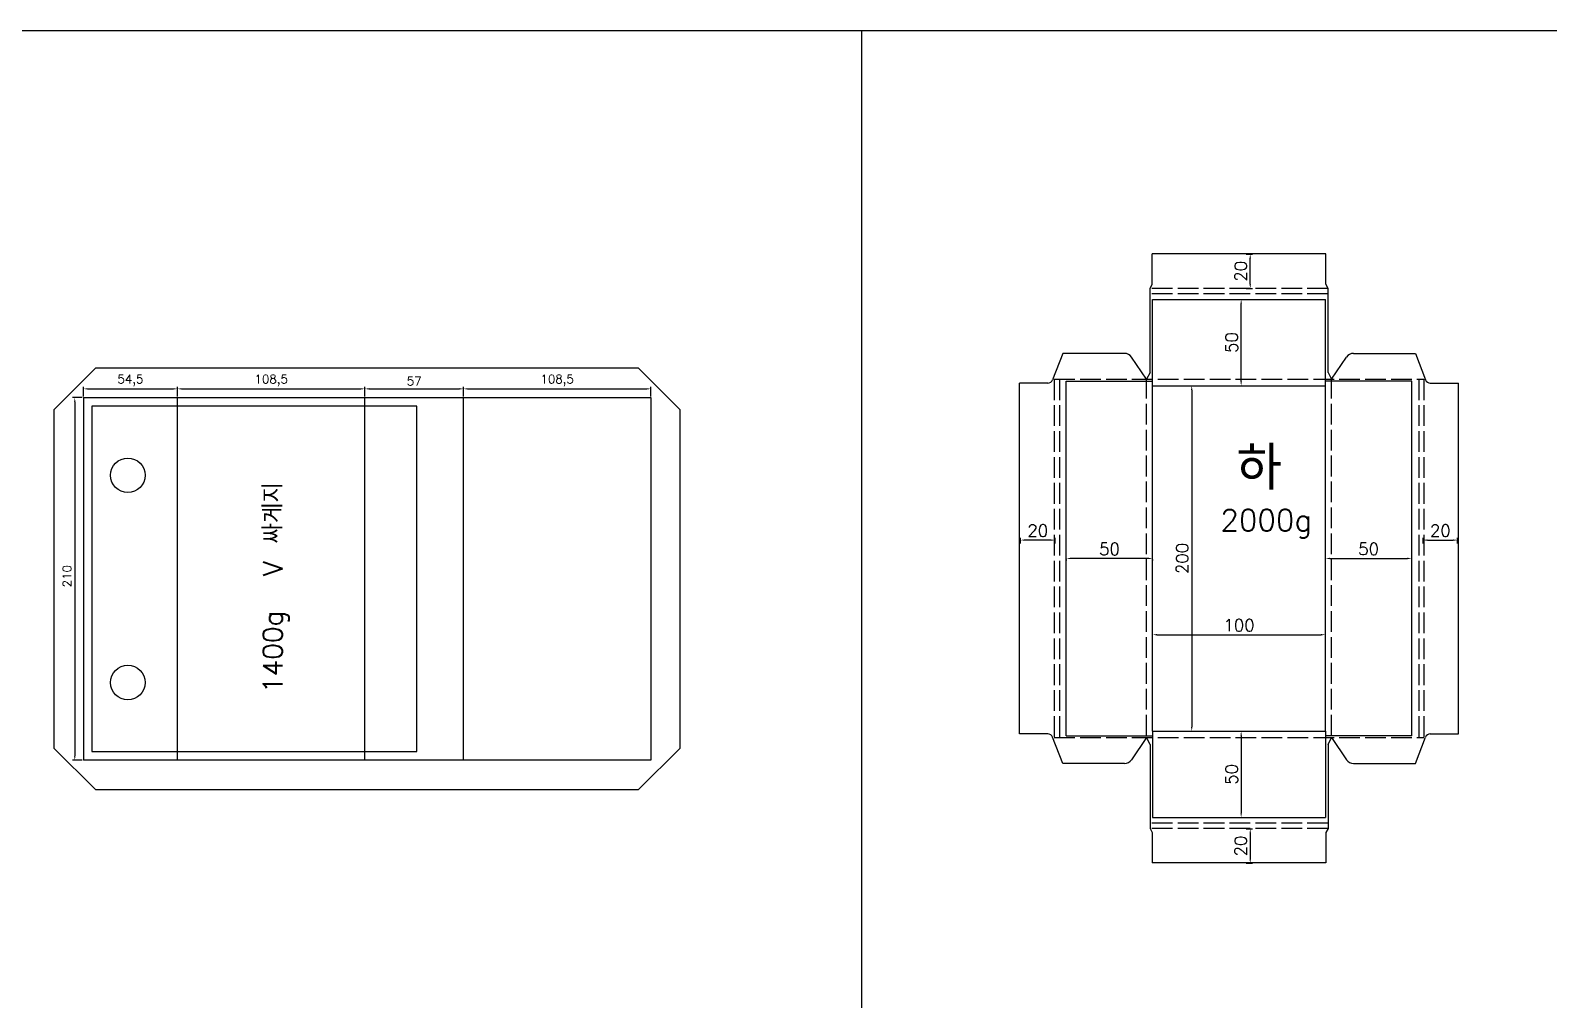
# Model space of a CAD drawing. Header units: millimetres. Extents: x 2179 to 11229, y 1198 to 3756.
# Drawn here: x 4398 to 5277, y 2674 to 3235 of the extents above; entities that cross this region are included whole.
import ezdxf

# ---------------------------------------------------------------- set-up
doc = ezdxf.new("R2010")
doc.units = ezdxf.units.MM
doc.linetypes.add('ACAD_ISO02W100', pattern=[15, 12, -3])
for name, color, linetype in [('기지', 7, 'Continuous'), ('인쇄지', 7, 'Continuous'), ('치수', 7, 'Continuous')]:
    doc.layers.add(name, color=color, linetype=linetype)
doc.styles.add('FHG', font='TXT.shx', dxfattribs={"height": 0.18, "bigfont": 'whgtxt.shx'})
doc.styles.get("Standard").update_dxf_attribs({"font": 'txt.shx', "bigfont": 'zfhg.shx'})
doc.dimstyles.new('ISO-25', dxfattribs={"dimtxt": 2.5, "dimasz": 2.5, "dimexe": 1.25, "dimexo": 0.625, "dimtad": 1, "dimtxsty": 'Standard', "dimcen": 2.5, "dimadec": 0, "dimazin": 0, "dimtfac": 1, "dimtmove": 0, "dimatfit": 3, "dimfxl": 0, "dimarcsym": 0})

# ---------------------------------------------------------------- blocks, each defined once
blk = doc.blocks.new('*D91')
at = {"layer": 'DEFPOINTS', "color": 0}
for p in [(4756.99, 3027.64), (4648.49, 3022.61), (4756.99, 3022.61)]:
    blk.add_point(p, dxfattribs=at)
at = {"layer": '치수', "color": 0, "lineweight": -2}
for p, q in [((4648.49, 3023.23), (4648.49, 3028.89)), ((4650.99, 3027.64), (4754.49, 3027.64)), ((4756.99, 3023.23), (4756.99, 3028.89))]:
    blk.add_line(p, q, dxfattribs=at)
at = {"layer": '치수', "color": 0}
for points in [[(4650.99, 3028.05), (4650.99, 3027.22), (4648.49, 3027.64)], [(4754.49, 3028.05), (4754.49, 3027.22), (4756.99, 3027.64)]]:
    blk.add_solid(points, dxfattribs=at)
at = {"layer": '치수', "color": 0, "insert": (4702.74, 3032.55), "char_height": 5, "attachment_point": 5}
blk.add_mtext('108,5', dxfattribs=at)
blk = doc.blocks.new('*D94')
at = {"layer": 'DEFPOINTS', "color": 0}
for p in [(4428.49, 3022.61), (4423.53, 2812.61), (4428.49, 2812.61)]:
    blk.add_point(p, dxfattribs=at)
at = {"layer": '치수', "color": 0, "lineweight": -2}
for p, q in [((4427.87, 3022.61), (4422.28, 3022.61)), ((4423.53, 3020.11), (4423.53, 2815.11)), ((4427.87, 2812.61), (4422.28, 2812.61))]:
    blk.add_line(p, q, dxfattribs=at)
at = {"layer": '치수', "color": 0}
for points in [[(4423.12, 3020.11), (4423.95, 3020.11), (4423.53, 3022.61)], [(4423.12, 2815.11), (4423.95, 2815.11), (4423.53, 2812.61)]]:
    blk.add_solid(points, dxfattribs=at)
at = {"layer": '치수', "color": 0, "insert": (4419.03, 2919.2), "char_height": 5, "attachment_point": 5, "rotation": 90}
blk.add_mtext('210', dxfattribs=at)
blk = doc.blocks.new('*D90')
at = {"layer": 'DEFPOINTS', "color": 0}
for p in [(4591.49, 3027.64), (4482.99, 3022.61), (4591.49, 3022.61)]:
    blk.add_point(p, dxfattribs=at)
at = {"layer": '치수', "color": 0, "lineweight": -2}
for p, q in [((4482.99, 3023.23), (4482.99, 3028.89)), ((4485.49, 3027.64), (4588.99, 3027.64)), ((4591.49, 3023.23), (4591.49, 3028.89))]:
    blk.add_line(p, q, dxfattribs=at)
at = {"layer": '치수', "color": 0}
for points in [[(4485.49, 3028.05), (4485.49, 3027.22), (4482.99, 3027.64)], [(4588.99, 3028.05), (4588.99, 3027.22), (4591.49, 3027.64)]]:
    blk.add_solid(points, dxfattribs=at)
at = {"layer": '치수', "color": 0, "insert": (4537.24, 3032.55), "char_height": 5, "attachment_point": 5}
blk.add_mtext('108,5', dxfattribs=at)
blk = doc.blocks.new('*D89')
at = {"layer": 'DEFPOINTS', "color": 0}
for p in [(4482.99, 3027.64), (4428.49, 3022.61), (4482.99, 3022.61)]:
    blk.add_point(p, dxfattribs=at)
at = {"layer": '치수', "color": 0, "lineweight": -2}
for p, q in [((4428.49, 3023.23), (4428.49, 3028.89)), ((4430.99, 3027.64), (4480.49, 3027.64)), ((4482.99, 3023.23), (4482.99, 3028.89))]:
    blk.add_line(p, q, dxfattribs=at)
at = {"layer": '치수', "color": 0}
for points in [[(4430.99, 3028.05), (4430.99, 3027.22), (4428.49, 3027.64)], [(4480.49, 3028.05), (4480.49, 3027.22), (4482.99, 3027.64)]]:
    blk.add_solid(points, dxfattribs=at)
at = {"layer": '치수', "color": 0, "insert": (4455.74, 3032.55), "char_height": 5, "attachment_point": 5}
blk.add_mtext('54,5', dxfattribs=at)
blk = doc.blocks.new('*D88')
at = {"layer": 'DEFPOINTS', "color": 0}
for p in [(4648.49, 3027.64), (4591.49, 3022.61), (4648.49, 3022.61)]:
    blk.add_point(p, dxfattribs=at)
at = {"layer": '치수', "color": 0, "lineweight": -2}
for p, q in [((4591.49, 3023.23), (4591.49, 3028.89)), ((4593.99, 3027.64), (4645.99, 3027.64)), ((4648.49, 3023.23), (4648.49, 3028.89))]:
    blk.add_line(p, q, dxfattribs=at)
at = {"layer": '치수', "color": 0}
for points in [[(4593.99, 3028.05), (4593.99, 3027.22), (4591.49, 3027.64)], [(4645.99, 3028.05), (4645.99, 3027.22), (4648.49, 3027.64)]]:
    blk.add_solid(points, dxfattribs=at)
at = {"layer": '치수', "color": 0, "insert": (4619.99, 3032.14), "char_height": 5, "attachment_point": 5}
blk.add_mtext('57', dxfattribs=at)
blk = doc.blocks.new('*D197')
at = {"layer": 'DEFPOINTS', "color": 0}
for p in [(4997.43, 2929.46), (4997.43, 2929.45), (5047.43, 2929.46)]:
    blk.add_point(p, dxfattribs=at)
at = {"layer": '치수', "color": 0, "lineweight": -2}
for p, q in [((4997.43, 2928.84), (4997.43, 2928.2)), ((5044.93, 2929.45), (4999.93, 2929.45)), ((5047.43, 2928.84), (5047.43, 2928.2))]:
    blk.add_line(p, q, dxfattribs=at)
at = {"layer": '치수', "color": 0}
for points in [[(4999.93, 2929.87), (4999.93, 2929.04), (4997.43, 2929.45)], [(5044.93, 2929.87), (5044.93, 2929.04), (5047.43, 2929.45)]]:
    blk.add_solid(points, dxfattribs=at)
at = {"layer": '치수', "color": 0, "insert": (5022.43, 2934.95), "char_height": 7, "attachment_point": 5}
blk.add_mtext('50', dxfattribs=at)
blk = doc.blocks.new('*D191')
at = {"layer": 'DEFPOINTS', "color": 0}
for p in [(4970.93, 2940.08), (4970.93, 2937.43), (4990.93, 2937.43)]:
    blk.add_point(p, dxfattribs=at)
at = {"layer": '치수', "color": 0, "lineweight": -2}
for p, q in [((4970.93, 2938.06), (4970.93, 2941.33)), ((4988.43, 2940.08), (4973.43, 2940.08)), ((4990.93, 2938.06), (4990.93, 2941.33))]:
    blk.add_line(p, q, dxfattribs=at)
at = {"layer": '치수', "color": 0}
for points in [[(4973.43, 2940.5), (4973.43, 2939.66), (4970.93, 2940.08)], [(4988.43, 2940.5), (4988.43, 2939.66), (4990.93, 2940.08)]]:
    blk.add_solid(points, dxfattribs=at)
at = {"layer": '치수', "color": 0, "insert": (4980.93, 2945.58), "char_height": 7, "attachment_point": 5}
blk.add_mtext('20', dxfattribs=at)
blk = doc.blocks.new('*D198')
at = {"layer": 'DEFPOINTS', "color": 0}
for p in [(5069.43, 3029.46), (5069.43, 2829.46), (5070.04, 2829.46)]:
    blk.add_point(p, dxfattribs=at)
at = {"layer": '치수', "color": 0, "lineweight": -2}
for p, q in [((5070.04, 3026.96), (5070.04, 2831.96)), ((5070.06, 3029.46), (5071.29, 3029.46)), ((5070.06, 2829.46), (5071.29, 2829.46))]:
    blk.add_line(p, q, dxfattribs=at)
at = {"layer": '치수', "color": 0}
for points in [[(5069.62, 3026.96), (5070.46, 3026.96), (5070.04, 3029.46)], [(5069.62, 2831.96), (5070.46, 2831.96), (5070.04, 2829.46)]]:
    blk.add_solid(points, dxfattribs=at)
at = {"layer": '치수', "color": 0, "insert": (5064.54, 2929.46), "char_height": 7, "attachment_point": 5, "rotation": 90}
blk.add_mtext('200', dxfattribs=at)
blk = doc.blocks.new('*D192')
at = {"layer": 'DEFPOINTS', "color": 0}
for p in [(5097.14, 2829.46), (5097.14, 2779.46), (5098.64, 2779.46)]:
    blk.add_point(p, dxfattribs=at)
at = {"layer": '치수', "color": 0, "lineweight": -2}
for p, q in [((5097.76, 2829.46), (5099.89, 2829.46)), ((5098.64, 2826.96), (5098.64, 2781.96)), ((5097.76, 2779.46), (5099.89, 2779.46))]:
    blk.add_line(p, q, dxfattribs=at)
at = {"layer": '치수', "color": 0}
for points in [[(5098.23, 2826.96), (5099.06, 2826.96), (5098.64, 2829.46)], [(5098.23, 2781.96), (5099.06, 2781.96), (5098.64, 2779.46)]]:
    blk.add_solid(points, dxfattribs=at)
at = {"layer": '치수', "color": 0, "insert": (5093.14, 2804.46), "char_height": 7, "attachment_point": 5, "rotation": 90}
blk.add_mtext('50', dxfattribs=at)
blk = doc.blocks.new('*D193')
at = {"layer": 'DEFPOINTS', "color": 0}
for p in [(5100.91, 2772.96), (5100.91, 2752.96), (5103.91, 2752.96)]:
    blk.add_point(p, dxfattribs=at)
at = {"layer": '치수', "color": 0, "lineweight": -2}
for p, q in [((5101.54, 2772.96), (5105.16, 2772.96)), ((5103.91, 2770.46), (5103.91, 2755.46)), ((5101.54, 2752.96), (5105.16, 2752.96))]:
    blk.add_line(p, q, dxfattribs=at)
at = {"layer": '치수', "color": 0}
for points in [[(5103.49, 2770.46), (5104.33, 2770.46), (5103.91, 2772.96)], [(5103.49, 2755.46), (5104.33, 2755.46), (5103.91, 2752.96)]]:
    blk.add_solid(points, dxfattribs=at)
at = {"layer": '치수', "color": 0, "insert": (5098.41, 2762.96), "char_height": 7, "attachment_point": 5, "rotation": 90}
blk.add_mtext('20', dxfattribs=at)
blk = doc.blocks.new('*D199')
at = {"layer": 'DEFPOINTS', "color": 0}
for p in [(5047.43, 2884.08), (5147.43, 2885.3), (5147.43, 2884.08)]:
    blk.add_point(p, dxfattribs=at)
at = {"layer": '치수', "color": 0, "lineweight": -2}
for p, q in [((5047.43, 2884.71), (5047.43, 2886.55)), ((5049.93, 2885.3), (5144.93, 2885.3)), ((5147.43, 2884.71), (5147.43, 2886.55))]:
    blk.add_line(p, q, dxfattribs=at)
at = {"layer": '치수', "color": 0}
for points in [[(5049.93, 2885.72), (5049.93, 2884.89), (5047.43, 2885.3)], [(5144.93, 2885.72), (5144.93, 2884.89), (5147.43, 2885.3)]]:
    blk.add_solid(points, dxfattribs=at)
at = {"layer": '치수', "color": 0, "insert": (5097.43, 2890.8), "char_height": 7, "attachment_point": 5}
blk.add_mtext('100', dxfattribs=at)
blk = doc.blocks.new('*D200')
at = {"layer": 'DEFPOINTS', "color": 0}
for p in [(5147.43, 2929.46), (5197.43, 2929.48), (5197.43, 2929.46)]:
    blk.add_point(p, dxfattribs=at)
at = {"layer": '치수', "color": 0, "lineweight": -2}
for p, q in [((5147.43, 2930.09), (5147.43, 2930.73)), ((5149.93, 2929.48), (5194.93, 2929.48)), ((5197.43, 2930.09), (5197.43, 2930.73))]:
    blk.add_line(p, q, dxfattribs=at)
at = {"layer": '치수', "color": 0}
for points in [[(5149.93, 2929.89), (5149.93, 2929.06), (5147.43, 2929.48)], [(5194.93, 2929.89), (5194.93, 2929.06), (5197.43, 2929.48)]]:
    blk.add_solid(points, dxfattribs=at)
at = {"layer": '치수', "color": 0, "insert": (5172.43, 2934.98), "char_height": 7, "attachment_point": 5}
blk.add_mtext('50', dxfattribs=at)
blk = doc.blocks.new('*D194')
at = {"layer": 'DEFPOINTS', "color": 0}
for p in [(5097.14, 3079.46), (5098.64, 3079.46), (5097.14, 3029.46)]:
    blk.add_point(p, dxfattribs=at)
at = {"layer": '치수', "color": 0, "lineweight": -2}
for p, q in [((5097.76, 3079.46), (5099.89, 3079.46)), ((5098.64, 3031.96), (5098.64, 3076.96)), ((5097.76, 3029.46), (5099.89, 3029.46))]:
    blk.add_line(p, q, dxfattribs=at)
at = {"layer": '치수', "color": 0}
for points in [[(5098.23, 3076.96), (5099.06, 3076.96), (5098.64, 3079.46)], [(5098.23, 3031.96), (5099.06, 3031.96), (5098.64, 3029.46)]]:
    blk.add_solid(points, dxfattribs=at)
at = {"layer": '치수', "color": 0, "insert": (5093.14, 3054.46), "char_height": 7, "attachment_point": 5, "rotation": 90}
blk.add_mtext('50', dxfattribs=at)
blk = doc.blocks.new('*D195')
at = {"layer": 'DEFPOINTS', "color": 0}
for p in [(5100.91, 3105.71), (5103.91, 3105.71), (5100.91, 3085.71)]:
    blk.add_point(p, dxfattribs=at)
at = {"layer": '치수', "color": 0, "lineweight": -2}
for p, q in [((5101.54, 3105.71), (5105.16, 3105.71)), ((5103.91, 3088.21), (5103.91, 3103.21)), ((5101.54, 3085.71), (5105.16, 3085.71))]:
    blk.add_line(p, q, dxfattribs=at)
at = {"layer": '치수', "color": 0}
for points in [[(5103.49, 3103.21), (5104.33, 3103.21), (5103.91, 3105.71)], [(5103.49, 3088.21), (5104.33, 3088.21), (5103.91, 3085.71)]]:
    blk.add_solid(points, dxfattribs=at)
at = {"layer": '치수', "color": 0, "insert": (5098.41, 3095.71), "char_height": 7, "attachment_point": 5, "rotation": 90}
blk.add_mtext('20', dxfattribs=at)
blk = doc.blocks.new('*D196')
at = {"layer": 'DEFPOINTS', "color": 0}
for p in [(5203.93, 2937.43), (5223.93, 2940.08), (5223.93, 2937.43)]:
    blk.add_point(p, dxfattribs=at)
at = {"layer": '치수', "color": 0, "lineweight": -2}
for p, q in [((5203.93, 2938.06), (5203.93, 2941.33)), ((5206.43, 2940.08), (5221.43, 2940.08)), ((5223.93, 2938.06), (5223.93, 2941.33))]:
    blk.add_line(p, q, dxfattribs=at)
at = {"layer": '치수', "color": 0}
for points in [[(5206.43, 2940.5), (5206.43, 2939.66), (5203.93, 2940.08)], [(5221.43, 2940.5), (5221.43, 2939.66), (5223.93, 2940.08)]]:
    blk.add_solid(points, dxfattribs=at)
at = {"layer": '치수', "color": 0, "insert": (5213.93, 2945.58), "char_height": 7, "attachment_point": 5}
blk.add_mtext('20', dxfattribs=at)

msp = doc.modelspace()

# ---------------------------------------------------------------- linework, layer by layer
at = {"color": 6}
msp.add_line((4878.818, 3235.181), (5328.818, 3235.181), dxfattribs=at)
msp.add_lwpolyline([(3978.818, 3235.181), (4878.818, 3235.181), (4878.818, 2635.181), (3978.818, 2635.181)], close=True, dxfattribs=at)
at = {"layer": '기지'}
for p, q in [((5047.429, 3029.462), (5047.429, 3079.462)), ((5047.429, 3079.462), (5147.429, 3079.462)), ((5147.429, 3029.462), (5147.429, 3079.462)), ((4997.429, 3032.162), (5047.429, 3032.162)), ((4997.429, 2826.762), (4997.429, 3032.162)), ((5197.429, 3032.162), (5147.429, 3032.162)), ((5197.429, 2826.762), (5197.429, 3032.162)), ((4428.492, 3022.605), (4756.992, 3022.605)), ((4428.492, 3022.605), (4428.492, 2812.605)), ((4756.992, 3022.605), (4756.992, 2812.605)), ((4997.429, 2826.762), (5047.429, 2826.762)), ((5047.429, 2829.462), (5047.429, 2779.462)), ((5147.429, 2829.462), (5147.429, 2779.462)), ((5197.429, 2826.762), (5147.429, 2826.762)), ((4756.992, 2812.605), (4428.492, 2812.605)), ((5047.429, 2779.462), (5147.429, 2779.462))]:
    msp.add_line(p, q, dxfattribs=at)
at = {"layer": '기지', "color": 5}
for p, q in [((5047.429, 2829.462), (5047.429, 3029.462)), ((5047.429, 3029.462), (5147.429, 3029.462)), ((5147.429, 2829.462), (5147.429, 3029.462)), ((5047.429, 2829.462), (5147.429, 2829.462))]:
    msp.add_line(p, q, dxfattribs=at)
at = {"layer": '기지', "color": 3}
for p, q in [((4482.992, 2812.605), (4482.992, 3022.605)), ((4591.492, 2812.605), (4591.492, 3022.605)), ((4648.492, 2812.605), (4648.492, 3022.605))]:
    msp.add_line(p, q, dxfattribs=at)
at = {"layer": '기지', "color": 1}
for centre in [(4454.242, 2977.605), (4454.242, 2857.605)]:
    msp.add_circle(centre, 10, dxfattribs=at)
at = {"layer": '인쇄지', "color": 3}
for p, q in [((5147.679, 3105.712), (5047.179, 3105.712)), ((5047.179, 3088.212), (5047.179, 3105.712)), ((5147.679, 3088.212), (5147.679, 3105.712)), ((5045.929, 3085.712), (5047.179, 3088.212)), ((5045.929, 3037.162), (5045.929, 3085.712)), ((5148.929, 3085.712), (5147.679, 3088.212)), ((5148.929, 3037.162), (5148.929, 3085.712)), ((4995.378, 3048.162), (4989.516, 3032.887)), ((5031.104, 3048.162), (4995.378, 3048.162)), ((5043.929, 3033.162), (5035.242, 3045.968)), ((5150.929, 3033.162), (5159.616, 3045.968)), ((5163.753, 3048.162), (5199.48, 3048.162)), ((5199.48, 3048.162), (5205.342, 3032.887)), ((5045.929, 3037.162), (5043.929, 3033.162)), ((5148.929, 3037.162), (5150.929, 3033.162)), ((4970.429, 2827.962), (4970.429, 3030.962)), ((4986.715, 3030.962), (4970.429, 3030.962)), ((5208.143, 3030.962), (5224.429, 3030.962)), ((5224.429, 2827.962), (5224.429, 3030.962)), ((4986.715, 2827.962), (4970.429, 2827.962)), ((4995.378, 2810.762), (4989.516, 2826.037)), ((5043.929, 2825.762), (5035.242, 2812.955)), ((5045.929, 2821.762), (5043.929, 2825.762)), ((5045.929, 2821.762), (5045.929, 2773.212)), ((5148.929, 2821.762), (5150.929, 2825.762)), ((5148.929, 2821.762), (5148.929, 2773.212)), ((5150.929, 2825.762), (5159.616, 2812.955)), ((5199.48, 2810.762), (5205.342, 2826.037)), ((5208.143, 2827.962), (5224.429, 2827.962)), ((5031.104, 2810.762), (4995.378, 2810.762)), ((5163.753, 2810.762), (5199.48, 2810.762)), ((5045.929, 2773.212), (5047.179, 2770.712)), ((5047.179, 2770.712), (5047.179, 2753.212)), ((5148.929, 2773.212), (5147.679, 2770.712)), ((5147.679, 2770.712), (5147.679, 2753.212)), ((5147.679, 2753.212), (5047.179, 2753.212))]:
    msp.add_line(p, q, dxfattribs=at)
at = {"layer": '인쇄지', "color": 4, "linetype": 'ACAD_ISO02W100'}
for p, q in [((5148.929, 3085.712), (5045.929, 3085.712)), ((5148.929, 3082.712), (5045.929, 3082.712)), ((4990.429, 3033.162), (5204.429, 3033.162)), ((4990.429, 3033.162), (4990.429, 2825.762)), ((4993.429, 3033.162), (4993.429, 2825.762)), ((5043.929, 2826.962), (5043.929, 3033.162)), ((5150.929, 2826.962), (5150.929, 3033.162)), ((5201.429, 3033.162), (5201.429, 2825.762)), ((5204.429, 3033.162), (5204.429, 2825.762)), ((4990.429, 2825.762), (5204.429, 2825.762)), ((5148.929, 2776.212), (5045.929, 2776.212)), ((5148.929, 2773.212), (5045.929, 2773.212))]:
    msp.add_line(p, q, dxfattribs=at)
at = {"layer": '인쇄지', "color": 6}
for points in [[(4749.892, 2795.605), (4773.992, 2819.706), (4773.992, 3015.505), (4749.892, 3039.605), (4435.593, 3039.605), (4411.492, 3015.505), (4411.492, 2819.706), (4435.593, 2795.605)], [(4621.492, 2817.605), (4621.492, 3017.605), (4433.492, 3017.605), (4433.492, 2817.605)]]:
    msp.add_lwpolyline(points, close=True, dxfattribs=at)
at = {"layer": '인쇄지', "color": 3}
for centre, radius, start, end in [((5031.104, 3043.162), 5, 34.149117, 90), ((5163.753, 3043.162), 5, 90, 145.850883), ((4986.715, 3033.962), 3, 270, 339.004737), ((5208.143, 3033.962), 3, 200.995263, 270), ((4986.715, 2824.962), 3, 20.995263, 90), ((5208.143, 2824.962), 3, 90, 159.004737), ((5031.104, 2815.762), 5, 270, 325.850883), ((5163.753, 2815.762), 5, 214.149117, 270)]:
    msp.add_arc(centre, radius, start, end, dxfattribs=at)

# ---------------------------------------------------------------- texts
at = {"style": 'FHG'}
msp.add_text('1400g  V 싸게지', height=11.25, rotation=90, dxfattribs=at).set_placement((4543.769, 2851.545))
at = {"layer": '기지', "color": 1, "style": 'FHG'}
for s, height, p in [('하', 25, (5095.83, 2969.258)), ('2000g', 12.5, (5086.625, 2945.356))]:
    msp.add_text(s, height=height, dxfattribs=at).set_placement(p)

# ---------------------------------------------------------------- dimensions: what is measured, and where the dimension line sits
at = {"layer": '치수', "color": 4}
for base, p1, p2, angle, picture, middle in [((5103.91, 3105.712), (5100.91, 3085.712), (5100.91, 3105.712), 270, '*D195', (5098.41, 3095.712)), ((5098.645, 3079.462), (5097.14, 3029.462), (5097.14, 3079.462), 90, '*D194', (5093.145, 3054.462)), ((5070.041, 2829.462), (5069.432, 3029.462), (5069.432, 2829.462), 90, '*D198', (5064.541, 2929.462)), ((5223.929, 2940.081), (5203.929, 2937.431), (5223.929, 2937.431), 180, '*D196', (5213.929, 2945.581)), ((5098.645, 2779.462), (5097.14, 2829.462), (5097.14, 2779.462), 270, '*D192', (5093.145, 2804.462)), ((5103.91, 2752.962), (5100.91, 2772.962), (5100.91, 2752.962), 90, '*D193', (5098.41, 2762.962))]:
    dim = msp.add_linear_dim(base=base, p1=p1, p2=p2, angle=angle, dimstyle='ISO-25', override={"dimtxt": 7, "dimgap": 2}, dxfattribs=at)
    dim.commit()
    dim.dimension.update_dxf_attribs({"geometry": picture, "text_midpoint": middle})
for base, p1, p2, override, picture, middle in [((4482.992, 3027.635), (4428.492, 3022.605), (4482.992, 3022.605), {"dimtxt": 5, "dimgap": 2, "dimdec": 1, "dimtdec": 1}, '*D89', (4455.742, 3032.552)), ((4591.492, 3027.635), (4482.992, 3022.605), (4591.492, 3022.605), {"dimtxt": 5, "dimgap": 2, "dimdec": 1, "dimtdec": 1}, '*D90', (4537.242, 3032.552)), ((4648.492, 3027.635), (4591.492, 3022.605), (4648.492, 3022.605), {"dimtxt": 5, "dimgap": 2, "dimdec": 1, "dimtdec": 1}, '*D88', (4619.992, 3032.135)), ((4756.992, 3027.635), (4648.492, 3022.605), (4756.992, 3022.605), {"dimtxt": 5, "dimgap": 2, "dimdec": 1, "dimtdec": 1}, '*D91', (4702.742, 3032.552)), ((4970.929, 2940.081), (4990.929, 2937.431), (4970.929, 2937.431), {"dimtxt": 7, "dimgap": 2}, '*D191', (4980.929, 2945.581)), ((4997.429, 2929.455), (5047.429, 2929.462), (4997.429, 2929.462), {"dimtxt": 7, "dimgap": 2}, '*D197', (5022.429, 2934.955)), ((5197.429, 2929.475), (5147.429, 2929.462), (5197.429, 2929.462), {"dimtxt": 7, "dimgap": 2}, '*D200', (5172.429, 2934.975)), ((5147.429, 2885.302), (5047.429, 2884.083), (5147.429, 2884.083), {"dimtxt": 7, "dimgap": 2}, '*D199', (5097.429, 2890.802))]:
    dim = msp.add_linear_dim(base=base, p1=p1, p2=p2, dimstyle='ISO-25', override=override, dxfattribs=at)
    dim.commit()
    dim.dimension.update_dxf_attribs({"geometry": picture, "text_midpoint": middle})
dim = msp.add_linear_dim(base=(4423.532, 2812.605), p1=(4428.492, 3022.605), p2=(4428.492, 2812.605), angle=90, dimstyle='ISO-25', override={"dimtxt": 5, "dimgap": 2, "dimdec": 1, "dimtdec": 1}, dxfattribs=at)
dim.commit()
dim.dimension.update_dxf_attribs({"geometry": '*D94', "text_midpoint": (4423.532, 2919.204), "dimtype": 160})

doc.saveas('drawing.dxf')
